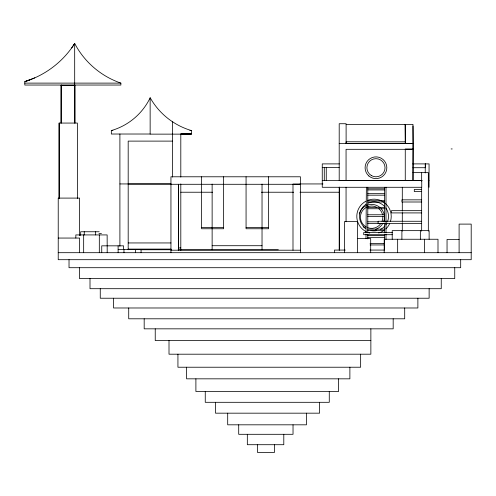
<?xml version="1.0" encoding="UTF-8"?>
<svg xmlns="http://www.w3.org/2000/svg" width="496" height="496" viewBox="0 0 496 496"><rect width="100%" height="100%" fill="white"/><g stroke="black" fill="none" stroke-linecap="round" stroke-linejoin="round"><path stroke-width="0.74" d="M346.109 143.412L346.109 141.769L405.306 141.844L405.306 143.493L413.18 143.412L412.976 124.372L405.102 124.453L405.306 143.48L346.109 143.412L346.109 123.727L339.202 123.727L339.202 180.482L422.208 180.482M412.994 180.42L413.18 149.023L405.263 149.023L405.263 180.42M365.98 238.7L366.011 234.093M366.023 232.562L366.37 187.283M71.684 47.932L74.71 43.518L77.246 48.031A82.702 82.702 0 0 0 120.881 83.117L120.881 85.039L24.8 85.039L24.8 81.604A91.177 91.177 0 0 0 74.679 43.518L74.71 123.064M73.91 44.646L74.71 43.518M30.361 79.664L25.513 81.468M428.222 180.78L429.059 180.42M34.788 77.853L24.8 81.604M24.8 83.117L120.881 83.117M61.634 85.269L60.965 85.269L60.965 123.064M74.629 85.269L75.014 85.269L75.014 123.064M61.299 85.312L74.679 85.312M150.145 134.019L111.34 134.019L111.34 130.56L112.859 130.56M189.881 130.56L191.394 130.56L191.394 134.137L150.145 134.137L150.145 97.7A70.017 70.017 0 0 0 171.17 120.857L174.945 123.312A70.017 70.017 0 0 0 191.394 130.56M191.394 133.951L180.804 133.951L180.804 177.06M180.804 134.019L191.394 134.019M172.515 141.112L128.185 141.112L128.185 249.748M339.202 143.412L413.18 143.412L413.18 149.315L346.059 149.315L346.059 180.42M451.131 148.943L452.216 148.943M339.351 163.897L322.257 163.897L322.257 187.283L421.749 187.283L421.749 180.42L322.257 180.42M412.827 163.897L429.059 163.897L429.059 187.283M322.257 167.623L339.202 167.623M412.994 167.716L425.512 167.716L425.512 163.897M412.976 172.639L428.333 172.639L428.333 231.142M119.902 183.942L170.99 183.942M299.981 183.942L322.964 183.942M128.185 184.035L170.99 184.035M300.44 184.059L292.993 184.059L292.993 250.207M170.946 184.289L300.44 184.289M367.784 188.802L384.419 188.802M421.656 189.466L414.29 189.466L414.29 191.537L421.656 191.537M367.784 189.943L384.419 189.943M180.804 192.231L212.555 192.231M261.336 192.231L293.688 192.231M299.981 192.231L339.413 192.231M367.784 193.663L384.419 193.663M367.784 195.182L384.419 195.182M421.656 199.845L401.909 199.845L401.909 201.996L421.656 201.996M367.784 200.719L384.419 200.719M367.784 201.996L384.419 201.996M367.784 207.359L384.419 207.359M367.784 208.748L384.419 208.748M421.656 210.664L391.462 210.664L391.462 212.914L421.656 212.914M367.784 214.774L384.419 214.774M367.784 216.374L384.419 216.374M421.656 221.272L378.107 221.272L378.107 223.417L421.656 223.417M367.784 221.799L378.367 221.799M367.784 223.473L384.419 223.473M201.568 227.466L223.634 227.466M246.066 227.466L268.621 227.466M367.784 229.164L384.419 229.164M367.784 230.621L384.419 230.621M99.212 231.75L80.674 231.75L80.674 235.488M392.293 232.525L363.698 232.525L363.698 234.701L392.293 234.701M98.958 233.635L101.463 233.635M367.784 235.612L384.419 235.612M367.784 237.342L384.419 237.342M58.224 238.055L79.583 238.055L79.583 252.693M357.411 238.564L370.686 238.564L370.686 252.693M459.104 239.438L447.045 239.438L447.045 252.693M128.185 242.947L170.99 242.947M370.053 243.393L384.419 243.393M370.053 244.943L384.419 244.943M212.133 245.712L262.031 245.712M178.541 247.932L180.804 247.932M128.185 249.091L170.99 249.091M118.141 249.612L141.069 249.612L141.069 252.693M140.349 249.748L171.424 249.748M178.169 249.748L278.324 249.748M345.297 250.071L334.428 250.071L334.428 252.693M369.886 250.071L384.53 250.071M170.946 250.207L300.44 250.207M58.224 252.693L471.2 252.693M370.865 340.572L155.236 340.572L155.236 328.836M346.109 124.415L405.306 124.49L405.306 141.844M460.685 259.693L460.685 267.704L69.025 267.704L69.025 259.693M459.104 252.693L459.104 224.105L471.2 224.105L471.2 259.693L58.224 259.693L58.224 198.096L79.583 198.096L79.583 235.65M454.745 267.704L454.745 278.566L79.472 278.566L79.472 267.704M441.248 278.566L441.248 288.697L90.005 288.697L90.005 278.566M437.999 252.693L437.999 239.252L384.202 239.252L384.202 252.693M429.127 239.252L429.127 230.646L392.218 230.646L392.218 239.252M429.133 288.697L429.133 298.226L100.26 298.226L100.26 288.697M425.239 163.897L425.239 172.949M424.551 239.252L424.551 252.693M421.656 172.639L421.656 181.108M421.656 187.265L421.656 231.148M420.354 230.646L420.354 239.252M417.88 298.226L417.88 307.985L113.547 307.985L113.547 298.226M412.994 126.052L412.994 180.482M404.699 307.985L404.699 318.798L128.718 318.798L128.718 307.985M402.299 187.265L402.299 200.353M402.299 201.891L402.299 211.129M402.299 212.666L402.299 221.135M402.299 222.673L402.299 231.142M401.896 230.646L401.896 239.252M397.656 239.252L397.656 252.693M393.179 318.798L393.179 328.836L144.181 328.836L144.181 318.798M386.012 187.283L386.012 232.562M386.012 234.093L386.012 239.469M384.419 187.283L384.419 221.799M384.419 223.15L384.419 232.76M384.419 234.186L384.419 249.445M370.865 328.836L370.865 354.2L169.006 354.2L169.006 340.572M367.784 187.283L367.784 232.76M367.784 234.186L367.784 238.855M360.642 354.2L360.642 367.226L177.934 367.226L177.934 354.2M357.411 252.693L357.411 221.483L344.59 221.483L344.59 252.693M349.885 367.226L349.885 378.832L186.601 378.832L186.601 367.226M346.059 187.283L346.059 221.737M339.363 187.141L339.363 250.071M339.202 187.283L339.202 250.071M338.601 378.832L338.601 391.487L195.895 391.487L195.895 378.832M329.276 391.487L329.276 402.306L205.257 402.306L205.257 391.487M326.263 167.623L326.263 180.42M324.285 167.623L324.285 180.42M319.579 402.306L319.579 413.174L215.5 413.174L215.5 402.306M306.46 413.174L306.46 424.818L227.695 424.818L227.695 413.174M300.44 252.693L300.44 176.787L170.946 176.787L170.946 252.693M293.031 424.818L293.031 434.304L238.706 434.304L238.706 424.818M283.793 434.304L283.793 444.707L247.33 444.707L247.33 434.304M274.431 444.707L274.431 452.482L257.536 452.482L257.536 444.707M268.621 176.787L268.621 228.755L246.066 228.755L246.066 176.787M262.031 184.103L262.031 249.748M223.634 176.787L223.634 228.755L201.568 228.755L201.568 176.787M212.133 184.103L212.133 249.748M180.804 183.942L180.804 250.399M178.448 184.289L178.448 250.207M178.38 184.289L178.393 250.207M172.515 121.731L172.515 177.06M135.433 249.612L135.433 252.693M123.969 249.612L123.969 252.693M123.566 249.649L123.566 245.836L101.742 245.836L101.742 252.693M119.902 134.019L119.902 246.245M118.11 245.836L118.141 252.693M107.198 252.693L107.142 234.924L75.838 234.924L75.838 238.018M99.318 234.924L99.318 252.693M95.66 231.75L95.66 234.924M84.252 231.75L84.252 234.924M83.663 234.924L83.663 252.693M77.395 198.468L77.395 123.064L59.074 123.064L59.074 198.468M61.299 85.039L61.268 123.064M59.185 123.064L59.185 198.096M150.145 97.836A62.322 62.322 0 0 1 111.34 130.56M385.51 203.565A17.217 17.217 0 0 1 390.495 221.383M389.701 223.491A17.217 17.217 0 0 1 385.789 228.954M384.047 230.38A17.217 17.217 0 0 1 378.659 232.965M369.749 233.064A17.217 17.217 0 0 1 367.598 232.357M366.24 231.744A17.217 17.217 0 0 1 365.905 201.202M367.958 200.272A17.217 17.217 0 0 1 384.939 203.075M385.752 207.867A14.502 14.502 0 0 1 387.556 221.588M386.936 222.971A14.502 14.502 0 0 1 385.745 224.917M384.791 226.095A14.502 14.502 0 0 1 380.587 229.313M376.278 230.708A14.502 14.502 0 0 1 370.996 230.566M365.49 228.11A14.502 14.502 0 0 1 366.129 204.222M368.131 203.131A14.502 14.502 0 0 1 384.803 206.689M381.151 208.636A12.797 12.797 0 0 1 383.594 221.786M382.726 223.597A12.797 12.797 0 0 1 375.596 229.369M365.248 228.284A12.797 12.797 0 0 1 363.078 226.709M359.284 213.888A12.797 12.797 0 0 1 380.209 207.694M382.769 216.287A11.185 11.185 0 0 1 382.019 221.315M381.021 223.262A11.185 11.185 0 0 1 367.505 227.602M366.184 226.976A11.185 11.185 0 0 1 361.671 212.083A11.185 11.185 0 0 1 376.408 207.086M378.863 208.673A11.185 11.185 0 0 1 382.559 214.842M368.875 175.981A10.862 10.862 0 0 0 386.638 169.762A10.862 10.862 0 0 0 372.372 157.492A10.862 10.862 0 0 0 368.875 175.981M371.43 175.596A9.071 9.071 0 0 0 385.032 167.741A9.071 9.071 0 0 0 371.43 159.892A9.071 9.071 0 0 0 371.43 175.596"/></g></svg>
